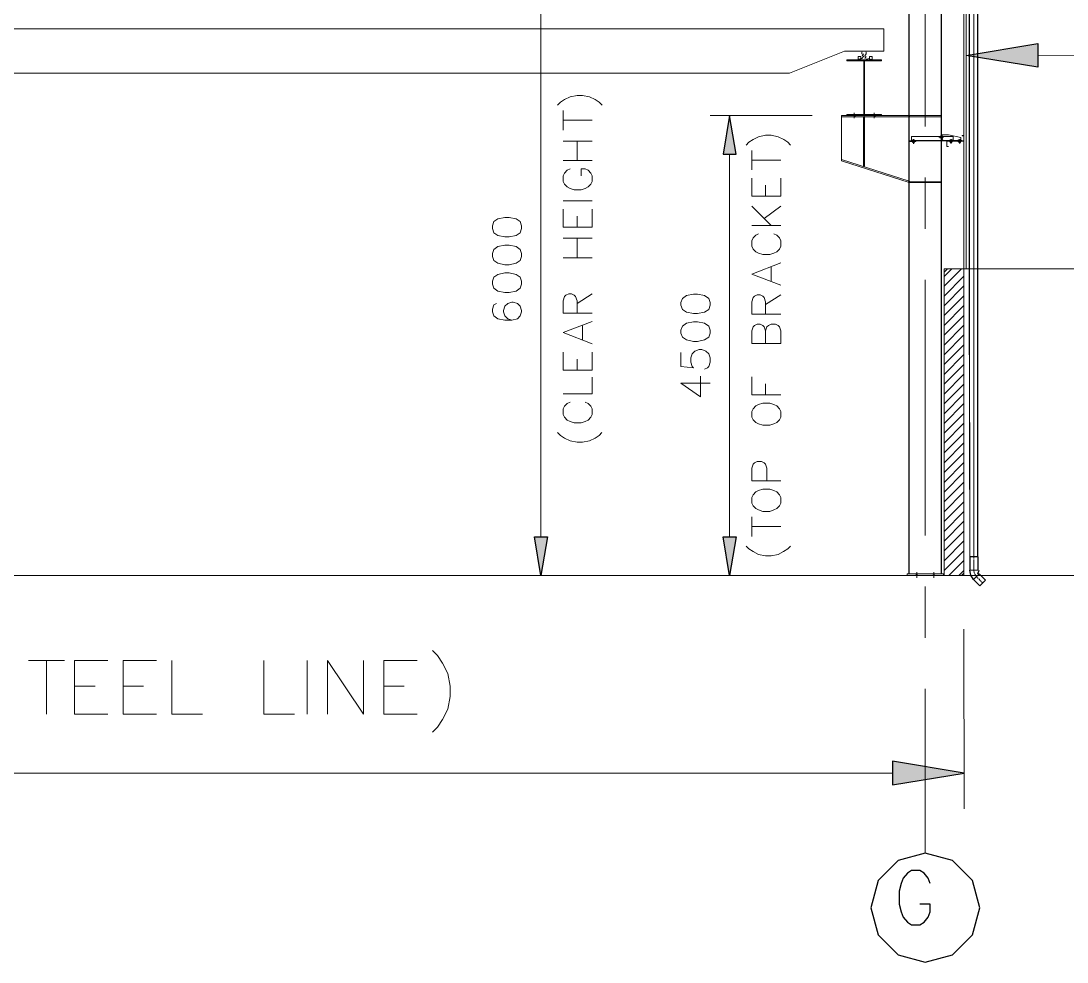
# Model space of a CAD drawing. Header units: millimetres. Extents: x 656141 to 1304589, y -54663 to 110742.
# Drawn here: x 1169830.93 to 1169849.79, y -13909.88 to -13892.92 of the extents above; entities that cross this region are included whole.
import ezdxf

# ---------------------------------------------------------------- set-up
doc = ezdxf.new("R2010")
doc.units = ezdxf.units.MM
doc.header["$LTSCALE"] = 0.35
doc.header["$MEASUREMENT"] = 0
doc.linetypes.add('CONTIN', pattern=[0, 0, 0])
doc.layers.get('0').update_dxf_attribs({"linetype": 'CONTIN'})

msp = doc.modelspace()

# ---------------------------------------------------------------- hatches: boundary and pattern name
for points in [[(1169849.263, -13893.751), (1169847.972, -13893.538), (1169849.262, -13893.32)], [(1169843.589, -13895.32), (1169843.823, -13895.32), (1169843.706, -13894.619)], [(1169840.189, -13902.213), (1169840.422, -13902.213), (1169840.306, -13902.914)], [(1169843.589, -13902.213), (1169843.823, -13902.213), (1169843.706, -13902.914)], [(1169846.643, -13906.258), (1169846.643, -13906.688), (1169847.934, -13906.473)]]:
    msp.add_hatch(color=3).paths.add_polyline_path(points)
at = {"linetype": 'Continuous', "lineweight": 5}
h = msp.add_hatch(dxfattribs=at)
h.set_pattern_fill('ANSI31', color=1)
h.set_pattern_definition([(45, (507.76692, 1957.60589), (-0.088388347648, 0.088388347648), [])])
h.paths.add_polyline_path([(1169847.933, -13897.384), (1169847.933, -13902.914), (1169847.575, -13902.914), (1169847.575, -13897.384)])

# ---------------------------------------------------------------- linework, layer by layer
at = {"color": 5, "linetype": 'Continuous', "lineweight": 5}
for p, q in [((1169847.933, -13895.68), (1169847.933, -13890.847)), ((1169847.972, -13895.62), (1169847.972, -13890.851)), ((1169847.933, -13897.384), (1169847.933, -13895.578)), ((1169847.972, -13897.384), (1169847.972, -13895.578)), ((1169847.933, -13898.848), (1169847.933, -13898.16)), ((1169847.933, -13899.096), (1169847.933, -13898.191)), ((1169847.933, -13900.002), (1169847.933, -13899.178))]:
    msp.add_line(p, q, dxfattribs=at)
at = {"color": 1, "linetype": 'Continuous', "lineweight": 5}
for p, q in [((1169846.946, -13891.118), (1169846.946, -13902.881)), ((1169847.521, -13891.118), (1169847.521, -13902.881)), ((1169848.029, -13892.599), (1169848.029, -13897.726)), ((1169848.181, -13892.599), (1169848.181, -13897.726)), ((1169848.029, -13897.726), (1169848.037, -13902.573)), ((1169848.181, -13897.726), (1169848.181, -13902.573))]:
    msp.add_line(p, q, dxfattribs=at)
at = {"color": 7, "linetype": 'Continuous', "lineweight": 5}
for p, q in [((1169847.529, -13891.127), (1169847.529, -13902.881)), ((1169846.938, -13891.994), (1169846.938, -13902.881)), ((1169845.722, -13895.44), (1169845.722, -13894.642)), ((1169845.952, -13894.671), (1169845.952, -13894.571)), ((1169846.313, -13894.671), (1169846.313, -13894.571)), ((1169845.722, -13895.415), (1169846.943, -13895.803)), ((1169846.943, -13895.829), (1169845.722, -13895.44)), ((1169847.933, -13897.384), (1169852.883, -13897.384)), ((1169809.002, -13902.914), (1169852.99, -13902.914)), ((1169847.046, -13902.914), (1169847.046, -13902.914)), ((1169847.049, -13902.914), (1169847.111, -13902.881)), ((1169847.357, -13902.914), (1169847.357, -13902.914)), ((1169847.36, -13902.914), (1169847.422, -13902.881))]:
    msp.add_line(p, q, dxfattribs=at)
at = {"color": 8, "linetype": 'Continuous', "lineweight": 9}
for p, q in [((1169847.236, -13891.854), (1169847.236, -13894.818)), ((1169847.236, -13895.739), (1169847.236, -13896.661)), ((1169847.236, -13897.583), (1169847.236, -13902.191)), ((1169847.236, -13903.112), (1169847.236, -13904.034)), ((1169847.236, -13904.955), (1169847.236, -13907.919))]:
    msp.add_line(p, q, dxfattribs=at)
at = {"color": 3, "linetype": 'Continuous', "lineweight": 5}
for p, q in [((1169840.306, -13902.213), (1169840.306, -13892.554)), ((1169846.093, -13893.502), (1169846.093, -13893.481)), ((1169846.093, -13893.595), (1169846.12, -13893.557)), ((1169846.097, -13893.546), (1169846.12, -13893.51)), ((1169846.113, -13893.46), (1169846.151, -13893.46)), ((1169846.12, -13893.557), (1169846.12, -13893.546)), ((1169846.144, -13893.546), (1169846.167, -13893.51)), ((1169846.144, -13893.557), (1169846.144, -13893.546)), ((1169846.144, -13893.595), (1169846.172, -13893.557)), ((1169846.172, -13893.481), (1169846.172, -13893.502)), ((1169849.263, -13893.536), (1169867.971, -13893.503)), ((1169846.025, -13893.61), (1169846.025, -13893.615)), ((1169846.025, -13893.615), (1169846.239, -13893.615)), ((1169846.032, -13893.602), (1169846.093, -13893.595)), ((1169846.172, -13893.602), (1169846.232, -13893.595)), ((1169846.239, -13893.615), (1169846.239, -13893.61)), ((1169845.196, -13894.619), (1169843.356, -13894.619)), ((1169843.706, -13902.213), (1169843.706, -13895.32)), ((1169841.9, -13902.914), (1169839.956, -13902.914)), ((1169844.9, -13902.914), (1169843.356, -13902.914)), ((1169847.933, -13903.881), (1169847.934, -13907.119)), ((1169809.595, -13906.474), (1169846.643, -13906.473))]:
    msp.add_line(p, q, dxfattribs=at)
at = {"color": 142, "linetype": 'Continuous', "lineweight": 5, "true_color": 0x00a5dd}
for p, q in [((1169848.033, -13892.599), (1169848.033, -13897.726)), ((1169848.177, -13892.599), (1169848.177, -13897.726)), ((1169848.033, -13897.726), (1169848.041, -13902.573)), ((1169848.177, -13897.726), (1169848.177, -13902.573))]:
    msp.add_line(p, q, dxfattribs=at)
at = {"color": 254, "linetype": 'Continuous', "lineweight": 5, "true_color": 0xdcdcdc}
for p, q in [((1169848.109, -13892.599), (1169848.109, -13897.726)), ((1169848.109, -13897.726), (1169848.109, -13902.573))]:
    msp.add_line(p, q, dxfattribs=at)
at = {"color": 8, "linetype": 'Continuous', "lineweight": 5, "true_color": 0x767676}
msp.add_line((1169846.132, -13893.615), (1169846.132, -13895.537), dxfattribs=at)
at = {"color": 2, "linetype": 'Continuous', "lineweight": 5}
for p, q in [((1169840.706, -13894.882), (1169840.706, -13894.532)), ((1169840.706, -13894.707), (1169841.232, -13894.707)), ((1169840.706, -13895.082), (1169841.232, -13895.082)), ((1169840.956, -13895.433), (1169840.956, -13895.082)), ((1169844.106, -13895.602), (1169844.106, -13895.252)), ((1169841.232, -13895.433), (1169840.706, -13895.433)), ((1169844.106, -13895.427), (1169844.632, -13895.427)), ((1169844.632, -13896.077), (1169844.632, -13895.752)), ((1169844.356, -13896.077), (1169844.356, -13895.877)), ((1169841.231, -13896.158), (1169840.706, -13896.158)), ((1169841.231, -13896.633), (1169841.231, -13896.308)), ((1169844.106, -13896.252), (1169844.457, -13896.603)), ((1169844.331, -13896.477), (1169844.632, -13896.252)), ((1169840.956, -13896.633), (1169840.956, -13896.433)), ((1169844.632, -13896.603), (1169844.106, -13896.603)), ((1169840.706, -13896.833), (1169841.231, -13896.833)), ((1169840.956, -13897.184), (1169840.956, -13896.833)), ((1169841.231, -13897.184), (1169840.706, -13897.184)), ((1169844.456, -13897.603), (1169844.457, -13897.353)), ((1169840.956, -13898.009), (1169841.231, -13897.834)), ((1169844.356, -13898.028), (1169844.632, -13897.853)), ((1169841.056, -13898.659), (1169841.056, -13898.409)), ((1169840.956, -13899.21), (1169840.956, -13899.01)), ((1169841.231, -13899.21), (1169841.231, -13898.885)), ((1169842.83, -13899.442), (1169843.356, -13899.442)), ((1169844.356, -13899.654), (1169844.356, -13899.454)), ((1169844.106, -13902.206), (1169844.106, -13901.856)), ((1169844.106, -13902.031), (1169844.631, -13902.031)), ((1169831.068, -13904.446), (1169831.713, -13904.446)), ((1169831.391, -13904.446), (1169831.391, -13905.414)), ((1169836.091, -13905.414), (1169836.091, -13904.446)), ((1169831.897, -13904.907), (1169832.266, -13904.907)), ((1169832.773, -13904.907), (1169833.142, -13904.907)), ((1169837.473, -13904.907), (1169837.842, -13904.907)), ((1169831.897, -13905.414), (1169832.497, -13905.414)), ((1169832.773, -13905.414), (1169833.372, -13905.414)), ((1169837.473, -13905.414), (1169838.072, -13905.414))]:
    msp.add_line(p, q, dxfattribs=at)
at = {"color": 4, "linetype": 'Continuous', "lineweight": 5}
for p, q in [((1169845.927, -13894.6), (1169845.977, -13894.642)), ((1169846.338, -13894.642), (1169846.288, -13894.6))]:
    msp.add_line(p, q, dxfattribs=at)
at = {"color": 11, "linetype": 'Continuous', "lineweight": 15}
for p, q in [((1169847.739, -13895), (1169846.985, -13895)), ((1169846.985, -13895.078), (1169846.985, -13895)), ((1169847.739, -13895.078), (1169847.739, -13895)), ((1169847.739, -13895.073), (1169846.985, -13895.073)), ((1169847.739, -13895.078), (1169846.985, -13895.078))]:
    msp.add_line(p, q, dxfattribs=at)
at = {"color": 7, "linetype": 'Continuous', "lineweight": 25}
for p, q in [((1169847.005, -13895.062), (1169847.014, -13895.061)), ((1169847.005, -13895.073), (1169847.005, -13895.062)), ((1169847.01, -13895.061), (1169847.038, -13895.061)), ((1169847.014, -13895.062), (1169847.033, -13895.061)), ((1169847.014, -13895.097), (1169847.014, -13895.062)), ((1169847.033, -13895.062), (1169847.042, -13895.061)), ((1169847.033, -13895.097), (1169847.033, -13895.062)), ((1169847.042, -13895.073), (1169847.042, -13895.062)), ((1169847.496, -13895.008), (1169847.498, -13895)), ((1169847.496, -13895.016), (1169847.499, -13895.008)), ((1169847.498, -13895), (1169847.499, -13894.998)), ((1169847.498, -13895.017), (1169847.504, -13895)), ((1169847.498, -13895.016), (1169847.499, -13895)), ((1169847.498, -13895.016), (1169847.502, -13895.005)), ((1169847.498, -13895.017), (1169847.501, -13895.01)), ((1169847.499, -13895.016), (1169847.505, -13894.998)), ((1169847.499, -13895), (1169847.501, -13894.998)), ((1169847.499, -13895.017), (1169847.501, -13895.016)), ((1169847.501, -13895), (1169847.502, -13894.998)), ((1169847.501, -13895.017), (1169847.507, -13895)), ((1169847.501, -13895.017), (1169847.502, -13895.016)), ((1169847.502, -13895.016), (1169847.509, -13894.998)), ((1169847.502, -13895), (1169847.504, -13894.998)), ((1169847.502, -13895.017), (1169847.504, -13895.016)), ((1169847.504, -13895), (1169847.505, -13894.998)), ((1169847.504, -13895.017), (1169847.511, -13895)), ((1169847.504, -13895.017), (1169847.505, -13895.016)), ((1169847.505, -13895.016), (1169847.512, -13894.998)), ((1169847.505, -13895), (1169847.508, -13894.998)), ((1169847.505, -13895.017), (1169847.507, -13895.016)), ((1169847.507, -13895.017), (1169847.509, -13895.016)), ((1169847.508, -13895), (1169847.509, -13894.998)), ((1169847.508, -13895.014), (1169847.513, -13895)), ((1169847.509, -13895.01), (1169847.513, -13894.998)), ((1169847.509, -13895), (1169847.511, -13894.998)), ((1169847.509, -13895.017), (1169847.511, -13895.016)), ((1169847.511, -13895), (1169847.512, -13894.998)), ((1169847.511, -13895.005), (1169847.513, -13895)), ((1169847.511, -13895.017), (1169847.512, -13895.016)), ((1169847.512, -13894.998), (1169847.513, -13894.998)), ((1169847.512, -13895.001), (1169847.513, -13894.998)), ((1169847.512, -13895.016), (1169847.513, -13895.016)), ((1169847.513, -13894.998), (1169847.515, -13894.989)), ((1169847.513, -13895.022), (1169847.513, -13894.994)), ((1169847.513, -13895.017), (1169847.515, -13894.998)), ((1169847.513, -13895.027), (1169847.515, -13895.017)), ((1169847.515, -13894.989), (1169847.526, -13894.989)), ((1169847.515, -13894.998), (1169847.547, -13894.998)), ((1169847.515, -13895.017), (1169847.547, -13895.017)), ((1169847.515, -13895.027), (1169847.526, -13895.027)), ((1169847.536, -13894.989), (1169847.547, -13894.989)), ((1169847.536, -13895.027), (1169847.547, -13895.027)), ((1169847.547, -13894.998), (1169847.549, -13894.989)), ((1169847.547, -13895.017), (1169847.549, -13894.998)), ((1169847.547, -13895.027), (1169847.549, -13895.017)), ((1169847.549, -13895.022), (1169847.549, -13894.994)), ((1169847.681, -13895.059), (1169847.691, -13895.058)), ((1169847.681, -13895.07), (1169847.681, -13895.059)), ((1169847.686, -13895.058), (1169847.714, -13895.058)), ((1169847.691, -13895.059), (1169847.709, -13895.058)), ((1169847.691, -13895.092), (1169847.691, -13895.059)), ((1169847.709, -13895.059), (1169847.719, -13895.058)), ((1169847.709, -13895.092), (1169847.709, -13895.059)), ((1169847.719, -13895.07), (1169847.719, -13895.059)), ((1169847.837, -13895.059), (1169847.846, -13895.058)), ((1169847.837, -13895.07), (1169847.837, -13895.059)), ((1169847.842, -13895.058), (1169847.87, -13895.058)), ((1169847.846, -13895.059), (1169847.865, -13895.058)), ((1169847.846, -13895.092), (1169847.846, -13895.059)), ((1169847.865, -13895.059), (1169847.874, -13895.058)), ((1169847.865, -13895.092), (1169847.865, -13895.059)), ((1169847.874, -13895.07), (1169847.874, -13895.059)), ((1169847.005, -13895.097), (1169847.005, -13895.086)), ((1169847.005, -13895.098), (1169847.014, -13895.097)), ((1169847.01, -13895.098), (1169847.038, -13895.098)), ((1169847.014, -13895.098), (1169847.033, -13895.097)), ((1169847.014, -13895.102), (1169847.026, -13895.098)), ((1169847.014, -13895.099), (1169847.014, -13895.098)), ((1169847.014, -13895.099), (1169847.017, -13895.098)), ((1169847.014, -13895.106), (1169847.031, -13895.099)), ((1169847.014, -13895.1), (1169847.016, -13895.099)), ((1169847.014, -13895.102), (1169847.016, -13895.1)), ((1169847.014, -13895.103), (1169847.016, -13895.102)), ((1169847.014, -13895.109), (1169847.031, -13895.103)), ((1169847.014, -13895.106), (1169847.016, -13895.103)), ((1169847.014, -13895.112), (1169847.031, -13895.106)), ((1169847.014, -13895.107), (1169847.016, -13895.106)), ((1169847.014, -13895.109), (1169847.016, -13895.107)), ((1169847.014, -13895.11), (1169847.016, -13895.109)), ((1169847.014, -13895.112), (1169847.016, -13895.11)), ((1169847.014, -13895.113), (1169847.016, -13895.112)), ((1169847.016, -13895.1), (1169847.021, -13895.098)), ((1169847.016, -13895.103), (1169847.03, -13895.098)), ((1169847.016, -13895.107), (1169847.033, -13895.1)), ((1169847.016, -13895.11), (1169847.033, -13895.104)), ((1169847.016, -13895.113), (1169847.033, -13895.107)), ((1169847.016, -13895.113), (1169847.031, -13895.113)), ((1169847.016, -13895.115), (1169847.024, -13895.113)), ((1169847.021, -13895.113), (1169847.031, -13895.109)), ((1169847.024, -13895.115), (1169847.031, -13895.113)), ((1169847.026, -13895.113), (1169847.033, -13895.11)), ((1169847.031, -13895.099), (1169847.032, -13895.098)), ((1169847.031, -13895.1), (1169847.033, -13895.099)), ((1169847.031, -13895.103), (1169847.033, -13895.1)), ((1169847.031, -13895.104), (1169847.033, -13895.103)), ((1169847.031, -13895.106), (1169847.033, -13895.104)), ((1169847.031, -13895.107), (1169847.033, -13895.106)), ((1169847.031, -13895.109), (1169847.033, -13895.107)), ((1169847.031, -13895.11), (1169847.033, -13895.109)), ((1169847.031, -13895.113), (1169847.033, -13895.11)), ((1169847.033, -13895.098), (1169847.042, -13895.097)), ((1169847.042, -13895.097), (1169847.042, -13895.086)), ((1169847.681, -13895.092), (1169847.681, -13895.081)), ((1169847.681, -13895.093), (1169847.691, -13895.092)), ((1169847.686, -13895.093), (1169847.714, -13895.093)), ((1169847.691, -13895.093), (1169847.709, -13895.092)), ((1169847.691, -13895.098), (1169847.702, -13895.093)), ((1169847.691, -13895.094), (1169847.691, -13895.093)), ((1169847.691, -13895.094), (1169847.693, -13895.093)), ((1169847.691, -13895.095), (1169847.692, -13895.094)), ((1169847.691, -13895.101), (1169847.708, -13895.095)), ((1169847.691, -13895.098), (1169847.692, -13895.095)), ((1169847.691, -13895.104), (1169847.708, -13895.098)), ((1169847.691, -13895.099), (1169847.692, -13895.098)), ((1169847.691, -13895.101), (1169847.692, -13895.099)), ((1169847.691, -13895.108), (1169847.708, -13895.101)), ((1169847.691, -13895.102), (1169847.692, -13895.101)), ((1169847.691, -13895.104), (1169847.692, -13895.102)), ((1169847.691, -13895.105), (1169847.692, -13895.104)), ((1169847.691, -13895.108), (1169847.692, -13895.105)), ((1169847.691, -13895.109), (1169847.692, -13895.108)), ((1169847.692, -13895.095), (1169847.697, -13895.093)), ((1169847.692, -13895.099), (1169847.706, -13895.093)), ((1169847.692, -13895.102), (1169847.709, -13895.096)), ((1169847.692, -13895.105), (1169847.709, -13895.099)), ((1169847.692, -13895.109), (1169847.709, -13895.102)), ((1169847.692, -13895.109), (1169847.708, -13895.108)), ((1169847.692, -13895.11), (1169847.7, -13895.109)), ((1169847.697, -13895.108), (1169847.708, -13895.105)), ((1169847.7, -13895.11), (1169847.708, -13895.108)), ((1169847.702, -13895.108), (1169847.709, -13895.106)), ((1169847.708, -13895.095), (1169847.708, -13895.093)), ((1169847.708, -13895.096), (1169847.709, -13895.095)), ((1169847.708, -13895.098), (1169847.709, -13895.096)), ((1169847.708, -13895.099), (1169847.709, -13895.098)), ((1169847.708, -13895.101), (1169847.709, -13895.099)), ((1169847.708, -13895.102), (1169847.709, -13895.101)), ((1169847.708, -13895.105), (1169847.709, -13895.102)), ((1169847.708, -13895.106), (1169847.709, -13895.105)), ((1169847.708, -13895.108), (1169847.709, -13895.106)), ((1169847.709, -13895.093), (1169847.719, -13895.092)), ((1169847.719, -13895.092), (1169847.719, -13895.081)), ((1169847.837, -13895.092), (1169847.837, -13895.081)), ((1169847.837, -13895.093), (1169847.846, -13895.092)), ((1169847.842, -13895.093), (1169847.87, -13895.093)), ((1169847.846, -13895.093), (1169847.865, -13895.092)), ((1169847.846, -13895.098), (1169847.858, -13895.093)), ((1169847.846, -13895.094), (1169847.846, -13895.093)), ((1169847.846, -13895.094), (1169847.849, -13895.093)), ((1169847.846, -13895.095), (1169847.848, -13895.094)), ((1169847.846, -13895.101), (1169847.863, -13895.095)), ((1169847.846, -13895.098), (1169847.848, -13895.095)), ((1169847.846, -13895.104), (1169847.863, -13895.098)), ((1169847.846, -13895.099), (1169847.848, -13895.098)), ((1169847.846, -13895.101), (1169847.848, -13895.099)), ((1169847.846, -13895.108), (1169847.863, -13895.101)), ((1169847.846, -13895.102), (1169847.848, -13895.101)), ((1169847.846, -13895.104), (1169847.848, -13895.102)), ((1169847.846, -13895.105), (1169847.848, -13895.104)), ((1169847.846, -13895.108), (1169847.848, -13895.105)), ((1169847.846, -13895.109), (1169847.848, -13895.108)), ((1169847.848, -13895.095), (1169847.853, -13895.093)), ((1169847.848, -13895.099), (1169847.862, -13895.093)), ((1169847.848, -13895.102), (1169847.865, -13895.096)), ((1169847.848, -13895.105), (1169847.865, -13895.099)), ((1169847.848, -13895.109), (1169847.865, -13895.102)), ((1169847.848, -13895.109), (1169847.863, -13895.108)), ((1169847.848, -13895.11), (1169847.856, -13895.109)), ((1169847.853, -13895.108), (1169847.863, -13895.105)), ((1169847.856, -13895.11), (1169847.863, -13895.108)), ((1169847.858, -13895.108), (1169847.865, -13895.106)), ((1169847.863, -13895.095), (1169847.864, -13895.093)), ((1169847.863, -13895.096), (1169847.865, -13895.095)), ((1169847.863, -13895.098), (1169847.865, -13895.096)), ((1169847.863, -13895.099), (1169847.865, -13895.098)), ((1169847.863, -13895.101), (1169847.865, -13895.099)), ((1169847.863, -13895.102), (1169847.865, -13895.101)), ((1169847.863, -13895.105), (1169847.865, -13895.102)), ((1169847.863, -13895.106), (1169847.865, -13895.105)), ((1169847.863, -13895.108), (1169847.865, -13895.106)), ((1169847.865, -13895.093), (1169847.874, -13895.092)), ((1169847.874, -13895.092), (1169847.874, -13895.081))]:
    msp.add_line(p, q, dxfattribs=at)
at = {"color": 254, "linetype": 'Continuous', "lineweight": 9, "true_color": 0xdcdcdc}
for p, q in [((1169847.024, -13895.129), (1169847.024, -13895.048)), ((1169847.482, -13895.008), (1169847.562, -13895.008)), ((1169847.7, -13895.125), (1169847.7, -13895.045)), ((1169847.856, -13895.125), (1169847.856, -13895.045)), ((1169848.109, -13902.573), (1169848.109, -13902.607)), ((1169848.109, -13902.616), (1169848.109, -13902.626)), ((1169848.109, -13902.635), (1169848.109, -13902.681)), ((1169848.109, -13902.69), (1169848.109, -13902.699)), ((1169848.109, -13902.709), (1169848.109, -13902.755)), ((1169848.109, -13902.764), (1169848.109, -13902.773)), ((1169848.109, -13902.782), (1169848.109, -13902.816)), ((1169847.08, -13902.853), (1169847.08, -13902.953)), ((1169847.391, -13902.853), (1169847.391, -13902.953)), ((1169848.119, -13902.865), (1169848.109, -13902.816)), ((1169848.157, -13902.931), (1169848.129, -13902.89)), ((1169848.157, -13902.931), (1169848.178, -13902.952)), ((1169848.185, -13902.959), (1169848.191, -13902.965)), ((1169848.198, -13902.972), (1169848.23, -13903.005)), ((1169848.237, -13903.011), (1169848.243, -13903.018)), ((1169848.25, -13903.024), (1169848.271, -13903.046))]:
    msp.add_line(p, q, dxfattribs=at)
at = {"color": 43, "linetype": 'Continuous', "lineweight": 5, "true_color": 0xccb366}
for p, q in [((1169847.575, -13897.446), (1169847.637, -13897.384)), ((1169847.889, -13902.914), (1169847.933, -13902.869))]:
    msp.add_line(p, q, dxfattribs=at)
at = {"color": 2, "linetype": 'Continuous', "lineweight": 25}
for p, q in [((1169848.037, -13902.573), (1169848.037, -13902.816)), ((1169848.181, -13902.573), (1169848.037, -13902.573)), ((1169848.181, -13902.573), (1169848.181, -13902.816)), ((1169848.106, -13902.982), (1169848.22, -13903.097)), ((1169848.181, -13902.88), (1169848.208, -13902.816)), ((1169848.208, -13902.88), (1169848.322, -13902.995)), ((1169848.322, -13902.995), (1169848.22, -13903.097))]:
    msp.add_line(p, q, dxfattribs=at)
at = {"color": 3, "linetype": 'Continuous', "lineweight": 9}
for p, q in [((1169848.181, -13902.816), (1169848.037, -13902.816)), ((1169848.208, -13902.88), (1169848.106, -13902.982))]:
    msp.add_line(p, q, dxfattribs=at)
at = {"color": 2, "linetype": 'Continuous', "lineweight": 5}
for points in [[(1169811.946, -13893.854), (1169844.788, -13893.858), (1169845.776, -13893.46), (1169846.488, -13893.46), (1169846.488, -13893.059), (1169809.942, -13893.055), (1169809.942, -13893.461), (1169810.328, -13893.46)], [(1169839.43, -13896.658), (1169839.455, -13896.733), (1169839.53, -13896.783), (1169839.656, -13896.808), (1169839.731, -13896.808), (1169839.856, -13896.783), (1169839.931, -13896.733), (1169839.956, -13896.658), (1169839.956, -13896.608), (1169839.931, -13896.533), (1169839.856, -13896.483), (1169839.731, -13896.458), (1169839.656, -13896.458), (1169839.53, -13896.483), (1169839.455, -13896.533), (1169839.43, -13896.608)], [(1169839.43, -13897.159), (1169839.455, -13897.234), (1169839.53, -13897.284), (1169839.655, -13897.309), (1169839.731, -13897.309), (1169839.856, -13897.284), (1169839.931, -13897.234), (1169839.956, -13897.159), (1169839.956, -13897.109), (1169839.931, -13897.033), (1169839.856, -13896.983), (1169839.731, -13896.958), (1169839.656, -13896.958), (1169839.53, -13896.983), (1169839.455, -13897.033), (1169839.43, -13897.109)], [(1169839.43, -13897.659), (1169839.455, -13897.734), (1169839.53, -13897.784), (1169839.655, -13897.809), (1169839.731, -13897.809), (1169839.856, -13897.784), (1169839.931, -13897.734), (1169839.956, -13897.659), (1169839.956, -13897.609), (1169839.931, -13897.534), (1169839.856, -13897.484), (1169839.731, -13897.459), (1169839.655, -13897.459), (1169839.53, -13897.484), (1169839.455, -13897.534), (1169839.43, -13897.609)], [(1169842.83, -13898.041), (1169842.856, -13898.116), (1169842.931, -13898.166), (1169843.056, -13898.191), (1169843.131, -13898.191), (1169843.256, -13898.166), (1169843.331, -13898.116), (1169843.356, -13898.041), (1169843.356, -13897.991), (1169843.331, -13897.916), (1169843.256, -13897.866), (1169843.131, -13897.841), (1169843.056, -13897.841), (1169842.931, -13897.866), (1169842.856, -13897.916), (1169842.83, -13897.991)], [(1169842.83, -13898.541), (1169842.856, -13898.616), (1169842.931, -13898.666), (1169843.056, -13898.691), (1169843.131, -13898.691), (1169843.256, -13898.666), (1169843.331, -13898.616), (1169843.356, -13898.541), (1169843.356, -13898.491), (1169843.331, -13898.416), (1169843.256, -13898.366), (1169843.131, -13898.341), (1169843.056, -13898.341), (1169842.931, -13898.366), (1169842.856, -13898.416), (1169842.83, -13898.491)], [(1169844.106, -13900.055), (1169844.131, -13900.105), (1169844.181, -13900.155), (1169844.231, -13900.18), (1169844.306, -13900.205), (1169844.431, -13900.205), (1169844.506, -13900.18), (1169844.556, -13900.155), (1169844.607, -13900.105), (1169844.632, -13900.055), (1169844.632, -13899.955), (1169844.607, -13899.905), (1169844.556, -13899.855), (1169844.506, -13899.83), (1169844.431, -13899.805), (1169844.306, -13899.805), (1169844.231, -13899.83), (1169844.181, -13899.855), (1169844.131, -13899.905), (1169844.106, -13899.955)], [(1169844.106, -13901.606), (1169844.131, -13901.656), (1169844.181, -13901.706), (1169844.231, -13901.731), (1169844.306, -13901.756), (1169844.431, -13901.756), (1169844.506, -13901.731), (1169844.556, -13901.706), (1169844.606, -13901.656), (1169844.631, -13901.606), (1169844.632, -13901.506), (1169844.606, -13901.456), (1169844.556, -13901.405), (1169844.506, -13901.38), (1169844.431, -13901.355), (1169844.306, -13901.355), (1169844.231, -13901.38), (1169844.181, -13901.405), (1169844.131, -13901.456), (1169844.106, -13901.506)], [(1169847.566, -13902.881), (1169846.906, -13902.881), (1169846.906, -13902.914), (1169847.566, -13902.914)]]:
    msp.add_lwpolyline(points, close=True, dxfattribs=at)
at = {"color": 3, "linetype": 'Continuous', "lineweight": -2}
for points in [[(1169849.263, -13893.751), (1169847.972, -13893.538), (1169849.262, -13893.32)], [(1169843.589, -13895.32), (1169843.823, -13895.32), (1169843.706, -13894.619)], [(1169840.189, -13902.213), (1169840.422, -13902.213), (1169840.306, -13902.914)], [(1169843.589, -13902.213), (1169843.823, -13902.213), (1169843.706, -13902.914)], [(1169846.643, -13906.258), (1169846.643, -13906.688), (1169847.934, -13906.473)]]:
    msp.add_lwpolyline(points, close=True, dxfattribs=at)
at = {"color": 3, "linetype": 'Continuous', "lineweight": 5}
for points in [[(1169846.024, -13893.609), (1169846.074, -13893.609), (1169846.074, -13893.558), (1169846.024, -13893.558)], [(1169846.227, -13893.609), (1169846.278, -13893.609), (1169846.278, -13893.558), (1169846.227, -13893.558)]]:
    msp.add_lwpolyline(points, close=True, dxfattribs=at)
for points in [[(1169846.093, -13893.481), (1169846.099, -13893.466), (1169846.113, -13893.46)], [(1169846.097, -13893.51), (1169846.094, -13893.507), (1169846.093, -13893.502)], [(1169846.151, -13893.46), (1169846.166, -13893.466), (1169846.172, -13893.481)], [(1169846.172, -13893.502), (1169846.17, -13893.507), (1169846.167, -13893.51)], [(1169846.032, -13893.602), (1169846.027, -13893.605), (1169846.025, -13893.61)], [(1169846.239, -13893.61), (1169846.237, -13893.605), (1169846.232, -13893.602)]]:
    msp.add_lwpolyline(points, dxfattribs=at)
at = {"color": 1, "linetype": 'Continuous', "lineweight": 5}
for points in [[(1169845.818, -13893.615), (1169846.446, -13893.615), (1169846.446, -13893.634), (1169845.818, -13893.634)], [(1169846.126, -13894.6), (1169846.138, -13894.6), (1169846.138, -13893.634), (1169846.126, -13893.634)], [(1169845.818, -13894.619), (1169846.446, -13894.619), (1169846.446, -13894.6), (1169845.818, -13894.6)]]:
    msp.add_lwpolyline(points, close=True, dxfattribs=at)
at = {"color": 2, "linetype": 'Continuous', "lineweight": 5}
for points in [[(1169840.606, -13894.432), (1169840.656, -13894.382), (1169840.731, -13894.332), (1169840.831, -13894.282), (1169840.956, -13894.257), (1169841.056, -13894.257), (1169841.182, -13894.282), (1169841.282, -13894.332), (1169841.357, -13894.382), (1169841.407, -13894.432)], [(1169844.006, -13895.152), (1169844.056, -13895.102), (1169844.131, -13895.052), (1169844.231, -13895.002), (1169844.357, -13894.977), (1169844.457, -13894.977), (1169844.582, -13895.002), (1169844.682, -13895.052), (1169844.757, -13895.102), (1169844.807, -13895.152)], [(1169840.831, -13895.583), (1169840.781, -13895.608), (1169840.731, -13895.658), (1169840.706, -13895.708), (1169840.706, -13895.808), (1169840.731, -13895.858), (1169840.781, -13895.908), (1169840.831, -13895.933), (1169840.906, -13895.958), (1169841.031, -13895.958), (1169841.106, -13895.933), (1169841.156, -13895.908), (1169841.206, -13895.858), (1169841.231, -13895.808), (1169841.231, -13895.708), (1169841.206, -13895.658), (1169841.156, -13895.608), (1169841.106, -13895.583), (1169841.031, -13895.583), (1169841.031, -13895.708)], [(1169844.632, -13896.077), (1169844.106, -13896.077), (1169844.106, -13895.752)], [(1169841.231, -13896.633), (1169840.706, -13896.633), (1169840.706, -13896.308)], [(1169844.231, -13896.753), (1169844.181, -13896.778), (1169844.131, -13896.828), (1169844.106, -13896.878), (1169844.106, -13896.978), (1169844.131, -13897.028), (1169844.181, -13897.078), (1169844.231, -13897.103), (1169844.306, -13897.128), (1169844.432, -13897.128), (1169844.507, -13897.103), (1169844.557, -13897.078), (1169844.607, -13897.028), (1169844.632, -13896.978), (1169844.632, -13896.878), (1169844.607, -13896.828), (1169844.557, -13896.778), (1169844.507, -13896.753)], [(1169844.632, -13897.678), (1169844.106, -13897.478), (1169844.632, -13897.278)], [(1169841.231, -13898.184), (1169840.706, -13898.184), (1169840.706, -13897.959), (1169840.731, -13897.884), (1169840.756, -13897.859), (1169840.806, -13897.834), (1169840.856, -13897.834), (1169840.906, -13897.859), (1169840.931, -13897.884), (1169840.956, -13897.959), (1169840.956, -13898.184)], [(1169844.632, -13898.204), (1169844.106, -13898.204), (1169844.106, -13897.978), (1169844.131, -13897.903), (1169844.156, -13897.878), (1169844.206, -13897.853), (1169844.256, -13897.853), (1169844.306, -13897.878), (1169844.331, -13897.903), (1169844.356, -13897.978), (1169844.356, -13898.204)], [(1169839.505, -13898.009), (1169839.455, -13898.034), (1169839.43, -13898.109), (1169839.43, -13898.159), (1169839.455, -13898.234), (1169839.53, -13898.284), (1169839.655, -13898.309), (1169839.781, -13898.309), (1169839.881, -13898.284), (1169839.931, -13898.234), (1169839.956, -13898.159), (1169839.956, -13898.134), (1169839.931, -13898.059), (1169839.881, -13898.009), (1169839.806, -13897.984), (1169839.781, -13897.984), (1169839.706, -13898.009), (1169839.655, -13898.059), (1169839.63, -13898.134), (1169839.63, -13898.159), (1169839.655, -13898.234), (1169839.706, -13898.284), (1169839.781, -13898.309)], [(1169841.231, -13898.735), (1169840.706, -13898.534), (1169841.231, -13898.334)], [(1169844.632, -13898.729), (1169844.106, -13898.729), (1169844.106, -13898.504), (1169844.131, -13898.429), (1169844.156, -13898.404), (1169844.206, -13898.379), (1169844.256, -13898.379), (1169844.306, -13898.404), (1169844.331, -13898.429), (1169844.356, -13898.504)], [(1169844.356, -13898.729), (1169844.356, -13898.504), (1169844.381, -13898.429), (1169844.406, -13898.404), (1169844.456, -13898.379), (1169844.532, -13898.379), (1169844.582, -13898.404), (1169844.607, -13898.429), (1169844.632, -13898.504), (1169844.632, -13898.729)], [(1169841.231, -13899.21), (1169840.706, -13899.21), (1169840.706, -13898.885)], [(1169842.83, -13898.891), (1169842.83, -13899.142), (1169843.056, -13899.167), (1169843.031, -13899.142), (1169843.006, -13899.067), (1169843.006, -13898.991), (1169843.031, -13898.916), (1169843.081, -13898.866), (1169843.156, -13898.841), (1169843.206, -13898.841), (1169843.281, -13898.866), (1169843.331, -13898.916), (1169843.356, -13898.991), (1169843.356, -13899.067), (1169843.331, -13899.142), (1169843.306, -13899.167), (1169843.256, -13899.192)], [(1169840.706, -13899.635), (1169841.231, -13899.635), (1169841.231, -13899.335)], [(1169842.83, -13899.442), (1169843.181, -13899.692), (1169843.181, -13899.317)], [(1169844.632, -13899.654), (1169844.106, -13899.654), (1169844.106, -13899.329)], [(1169840.831, -13899.785), (1169840.781, -13899.81), (1169840.731, -13899.86), (1169840.706, -13899.91), (1169840.706, -13900.01), (1169840.731, -13900.06), (1169840.781, -13900.11), (1169840.831, -13900.135), (1169840.906, -13900.16), (1169841.031, -13900.16), (1169841.106, -13900.135), (1169841.156, -13900.11), (1169841.206, -13900.06), (1169841.231, -13900.01), (1169841.231, -13899.91), (1169841.206, -13899.86), (1169841.156, -13899.81), (1169841.106, -13899.785)], [(1169840.606, -13900.335), (1169840.656, -13900.386), (1169840.731, -13900.436), (1169840.831, -13900.486), (1169840.956, -13900.511), (1169841.056, -13900.511), (1169841.181, -13900.486), (1169841.281, -13900.436), (1169841.356, -13900.386), (1169841.406, -13900.336)], [(1169844.632, -13901.205), (1169844.106, -13901.205), (1169844.106, -13900.98), (1169844.131, -13900.905), (1169844.156, -13900.88), (1169844.206, -13900.855), (1169844.281, -13900.855), (1169844.331, -13900.88), (1169844.356, -13900.905), (1169844.381, -13900.98), (1169844.381, -13901.205)], [(1169844.006, -13902.381), (1169844.056, -13902.431), (1169844.131, -13902.481), (1169844.231, -13902.531), (1169844.356, -13902.556), (1169844.456, -13902.556), (1169844.581, -13902.531), (1169844.681, -13902.481), (1169844.757, -13902.431), (1169844.807, -13902.381)], [(1169838.349, -13904.262), (1169838.441, -13904.354), (1169838.533, -13904.492), (1169838.625, -13904.676), (1169838.671, -13904.907), (1169838.671, -13905.091), (1169838.625, -13905.321), (1169838.533, -13905.506), (1169838.441, -13905.644), (1169838.349, -13905.736)], [(1169831.897, -13905.414), (1169831.897, -13904.446), (1169832.497, -13904.446)], [(1169832.773, -13905.414), (1169832.773, -13904.446), (1169833.372, -13904.446)], [(1169833.649, -13904.446), (1169833.649, -13905.414), (1169834.202, -13905.414)], [(1169835.307, -13904.446), (1169835.307, -13905.414), (1169835.86, -13905.414)], [(1169836.459, -13905.414), (1169836.459, -13904.446), (1169837.105, -13905.414), (1169837.105, -13904.446)], [(1169837.473, -13905.414), (1169837.473, -13904.446), (1169838.072, -13904.446)]]:
    msp.add_lwpolyline(points, dxfattribs=at)
at = {"color": 6, "linetype": 'Continuous', "lineweight": 5}
for points in [[(1169846.943, -13894.619), (1169845.722, -13894.619), (1169845.722, -13894.642), (1169846.943, -13894.642)], [(1169847.521, -13894.62), (1169846.95, -13894.619), (1169846.95, -13894.642), (1169847.521, -13894.643)], [(1169847.521, -13895.806), (1169846.951, -13895.807), (1169846.951, -13895.83), (1169847.521, -13895.829)]]:
    msp.add_lwpolyline(points, dxfattribs=at)
at = {"color": 7, "linetype": 'Continuous', "lineweight": 5}
for points in [[(1169846.142, -13894.642), (1169846.122, -13894.642), (1169846.122, -13895.534), (1169846.142, -13895.534)], [(1169847.063, -13895.086), (1169846.946, -13895.086), (1169846.946, -13895.078), (1169847.063, -13895.078)]]:
    msp.add_lwpolyline(points, close=True, dxfattribs=at)
at = {"color": 2, "linetype": 'Continuous', "lineweight": 15}
for points in [[(1169847.895, -13895.078), (1169847.544, -13895.078), (1169847.533, -13895.073), (1169847.529, -13895.062), (1169847.529, -13894.969), (1169847.536, -13894.969), (1169847.536, -13895.062), (1169847.539, -13895.068), (1169847.544, -13895.07), (1169847.895, -13895.07)], [(1169847.653, -13894.969), (1169847.879, -13895.016), (1169847.879, -13895.07), (1169847.56, -13895.07), (1169847.536, -13895.047), (1169847.536, -13894.969)]]:
    msp.add_lwpolyline(points, close=True, dxfattribs=at)
at = {"color": 1, "linetype": 'Continuous', "lineweight": 15}
msp.add_lwpolyline([(1169847.902, -13894.984), (1169847.93, -13894.984), (1169847.93, -13895.078), (1169847.622, -13895.078), (1169847.622, -13895.181), (1169847.653, -13895.181), (1169847.653, -13895.178), (1169847.625, -13895.178), (1169847.625, -13895.081), (1169847.933, -13895.081), (1169847.933, -13894.981), (1169847.902, -13894.981)], close=True, dxfattribs=at)
at = {"color": 0, "linetype": 'Continuous', "lineweight": 5}
msp.add_lwpolyline([(1169847.933, -13897.384), (1169847.933, -13902.914), (1169847.575, -13902.914), (1169847.575, -13897.384)], close=True, dxfattribs=at)
at = {"color": 2, "linetype": 'Continuous', "lineweight": 25}
msp.add_lwpolyline([(1169848.106, -13902.982), (1169848.055, -13902.906), (1169848.037, -13902.816)], dxfattribs=at)
at = {"color": 254, "linetype": 'Continuous', "lineweight": 9, "true_color": 0xdcdcdc}
msp.add_lwpolyline([(1169848.124, -13902.882), (1169848.122, -13902.878), (1169848.121, -13902.874)], dxfattribs=at)
at = {"color": 1, "linetype": 'Continuous', "lineweight": 25}
msp.add_lwpolyline([(1169848.216, -13908.9), (1169848.085, -13908.409), (1169847.726, -13908.05), (1169847.236, -13907.919), (1169846.745, -13908.05), (1169846.386, -13908.409), (1169846.255, -13908.9), (1169846.386, -13909.39), (1169846.745, -13909.749), (1169847.236, -13909.88), (1169847.726, -13909.749), (1169848.085, -13909.39)], close=True, dxfattribs=at)
at = {"color": 3, "linetype": 'Continuous', "lineweight": 25}
msp.add_lwpolyline([(1169847.325, -13908.462), (1169847.288, -13908.369), (1169847.213, -13908.275), (1169847.138, -13908.229), (1169846.989, -13908.229), (1169846.914, -13908.275), (1169846.839, -13908.369), (1169846.802, -13908.462), (1169846.765, -13908.602), (1169846.765, -13908.836), (1169846.802, -13908.976), (1169846.839, -13909.069), (1169846.914, -13909.162), (1169846.989, -13909.209), (1169847.138, -13909.209), (1169847.213, -13909.162), (1169847.288, -13909.069), (1169847.325, -13908.976), (1169847.325, -13908.836), (1169847.138, -13908.836)], dxfattribs=at)

doc.saveas('drawing.dxf')
